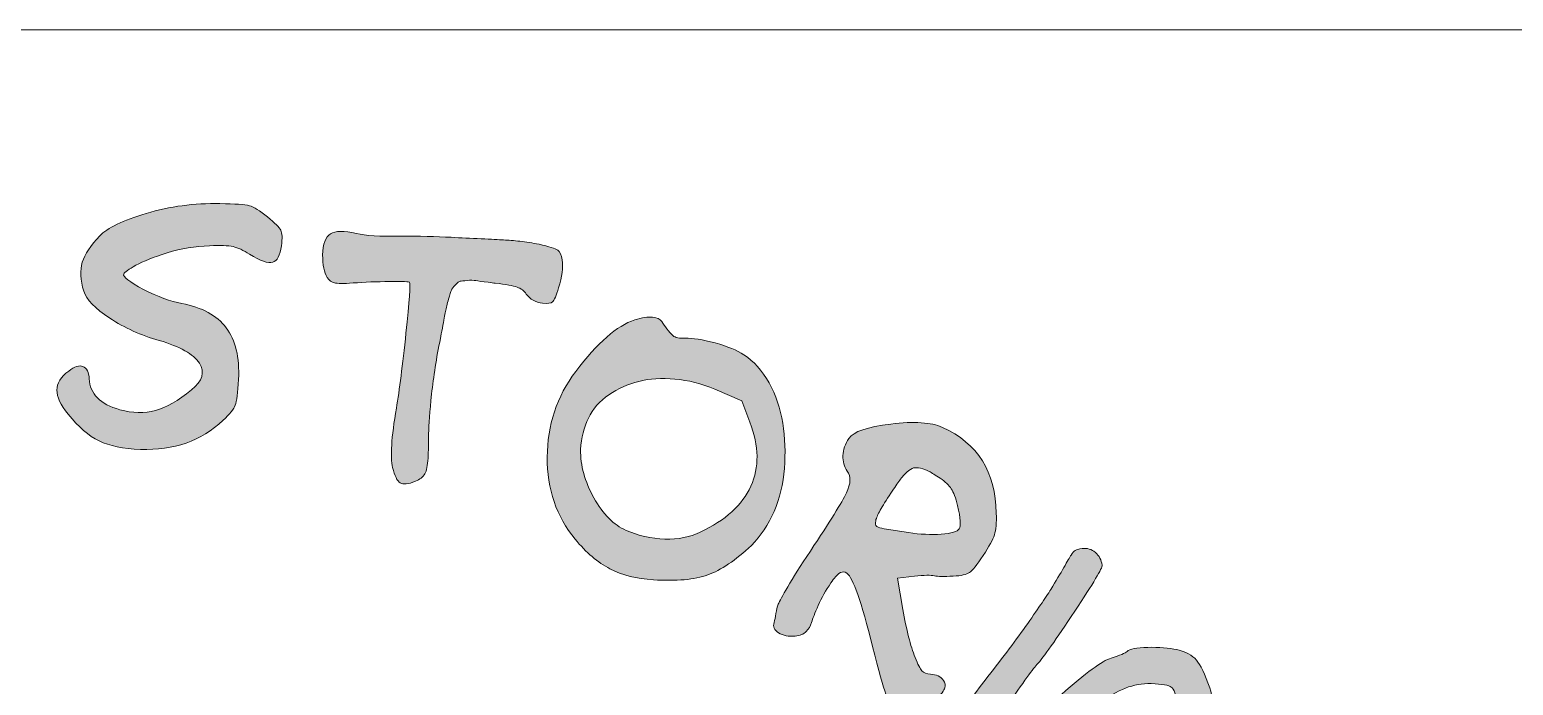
# Model space of a CAD drawing. Header units: inches. Extents: x -377 to 507, y -117 to 625.
# Drawn here: x -304.46 to -281.95, y 579.53 to 589.48 of the extents above; entities that cross this region are included whole.
import ezdxf

# ---------------------------------------------------------------- set-up
doc = ezdxf.new("R2010")
doc.units = ezdxf.units.IN
doc.header["$MEASUREMENT"] = 0
doc.layers.add('CUT', color=7, linetype='Continuous')
doc.layers.add('ENGRAVE', color=7, linetype='Continuous')

# ---------------------------------------------------------------- blocks, each defined once
blk = doc.blocks.new('block 229')
at = {"layer": 'CUT', "color": 7, "lineweight": 9}
blk.add_open_spline([(-140.151, 589.475), (-140.151, 589.475), (-320.737, 589.475), (-320.737, 589.475), (-320.737, 589.475), (-325.512, 587.246), (-332.459, 580.697)], degree=3, knots=[0, 0, 0, 0, 1, 1, 1, 2, 2, 2, 2], dxfattribs=at)
blk = doc.blocks.new('block 228')
at = {"layer": 'CUT'}
blk.add_blockref('block 229', (0, 0), dxfattribs=at)
blk = doc.blocks.new('block 227')
at = {"layer": 'CUT'}
blk.add_blockref('block 228', (0, 0), dxfattribs=at)
blk = doc.blocks.new('block 264')
at = {"layer": 'ENGRAVE'}
h = blk.add_hatch(color=7, dxfattribs=at)
h.dxf.hatch_style = 2
edge = h.paths.add_edge_path()
edge.add_spline(control_points=[(-303.396, 586.347), (-303.28, 586.468), (-303.044, 586.582), (-302.689, 586.689), (-302.334, 586.795), (-301.961, 586.845), (-301.572, 586.837), (-301.343, 586.834), (-301.194, 586.823), (-301.125, 586.805), (-301.056, 586.786), (-300.965, 586.73), (-300.851, 586.635), (-300.737, 586.544), (-300.67, 586.477), (-300.649, 586.434), (-300.628, 586.39), (-300.624, 586.311), (-300.639, 586.198), (-300.659, 586.051), (-300.703, 585.967), (-300.772, 585.947), (-300.841, 585.927), (-300.958, 585.968), (-301.122, 586.07), (-301.216, 586.13), (-301.3, 586.168), (-301.373, 586.185), (-301.447, 586.201), (-301.566, 586.205), (-301.732, 586.197), (-301.949, 586.191), (-302.161, 586.156), (-302.37, 586.09), (-302.579, 586.025), (-302.738, 585.962), (-302.847, 585.902), (-302.957, 585.841), (-303.018, 585.797), (-303.032, 585.768), (-303.047, 585.727), (-302.946, 585.649), (-302.73, 585.536), (-302.513, 585.423), (-302.32, 585.352), (-302.152, 585.322), (-301.842, 585.264), (-301.616, 585.141), (-301.476, 584.953), (-301.335, 584.766), (-301.273, 584.505), (-301.29, 584.171), (-301.301, 583.968), (-301.317, 583.838), (-301.339, 583.78), (-301.361, 583.721), (-301.423, 583.644), (-301.526, 583.547), (-301.856, 583.238), (-302.272, 583.092), (-302.776, 583.11), (-303.038, 583.119), (-303.248, 583.162), (-303.405, 583.238), (-303.562, 583.314), (-303.718, 583.449), (-303.873, 583.643), (-303.989, 583.785), (-304.047, 583.907), (-304.045, 584.009), (-304.045, 584.11), (-303.984, 584.206), (-303.865, 584.298), (-303.777, 584.366), (-303.705, 584.388), (-303.649, 584.366), (-303.592, 584.344), (-303.561, 584.282), (-303.553, 584.18), (-303.544, 583.951), (-303.389, 583.794), (-303.088, 583.711), (-302.896, 583.659), (-302.717, 583.655), (-302.551, 583.699), (-302.386, 583.743), (-302.203, 583.847), (-302.004, 584.011), (-301.836, 584.146), (-301.796, 584.282), (-301.884, 584.418), (-301.973, 584.554), (-302.176, 584.668), (-302.493, 584.761), (-302.769, 584.839), (-303.019, 584.952), (-303.242, 585.099), (-303.465, 585.246), (-303.597, 585.382), (-303.637, 585.507), (-303.688, 585.679), (-303.695, 585.826), (-303.659, 585.947), (-303.623, 586.068), (-303.536, 586.201), (-303.396, 586.347)], knot_values=[0, 0, 0, 0, 1, 1, 1, 2, 2, 2, 3, 3, 3, 4, 4, 4, 5, 5, 5, 6, 6, 6, 7, 7, 7, 8, 8, 8, 9, 9, 9, 10, 10, 10, 11, 11, 11, 12, 12, 12, 13, 13, 13, 14, 14, 14, 15, 15, 15, 16, 16, 16, 17, 17, 17, 18, 18, 18, 19, 19, 19, 20, 20, 20, 21, 21, 21, 22, 22, 22, 23, 23, 23, 24, 24, 24, 25, 25, 25, 26, 26, 26, 27, 27, 27, 28, 28, 28, 29, 29, 29, 30, 30, 30, 31, 31, 31, 32, 32, 32, 33, 33, 33, 34, 34, 34, 35, 35, 35, 35], degree=3, periodic=1)
h = blk.add_hatch(color=7, dxfattribs=at)
h.dxf.hatch_style = 2
edge = h.paths.add_edge_path()
edge.add_spline(control_points=[(-298.063, 586.326), (-297.917, 586.318), (-297.767, 586.311), (-297.612, 586.303), (-297.457, 586.296), (-297.343, 586.29), (-297.27, 586.286), (-297.198, 586.282), (-297.114, 586.275), (-297.021, 586.265), (-296.928, 586.254), (-296.832, 586.239), (-296.732, 586.22), (-296.579, 586.185), (-296.485, 586.156), (-296.449, 586.132), (-296.413, 586.109), (-296.391, 586.059), (-296.382, 585.983), (-296.365, 585.871), (-296.382, 585.729), (-296.435, 585.559), (-296.471, 585.441), (-296.501, 585.371), (-296.526, 585.348), (-296.55, 585.326), (-296.601, 585.319), (-296.677, 585.328), (-296.787, 585.34), (-296.87, 585.386), (-296.926, 585.464), (-296.958, 585.515), (-297.004, 585.55), (-297.064, 585.57), (-297.125, 585.591), (-297.235, 585.611), (-297.396, 585.631), (-297.421, 585.632), (-297.457, 585.636), (-297.504, 585.643), (-297.592, 585.654), (-297.654, 585.663), (-297.69, 585.669), (-297.725, 585.675), (-297.77, 585.676), (-297.823, 585.671), (-297.876, 585.666), (-297.911, 585.662), (-297.927, 585.659), (-297.943, 585.656), (-297.968, 585.638), (-298.001, 585.604), (-298.035, 585.571), (-298.055, 585.544), (-298.062, 585.524), (-298.069, 585.504), (-298.083, 585.458), (-298.104, 585.387), (-298.125, 585.316), (-298.14, 585.254), (-298.15, 585.202), (-298.16, 585.15), (-298.176, 585.066), (-298.198, 584.949), (-298.213, 584.883), (-298.223, 584.831), (-298.228, 584.793), (-298.288, 584.494), (-298.333, 584.212), (-298.361, 583.947), (-298.39, 583.683), (-298.405, 583.482), (-298.406, 583.345), (-298.407, 583.208), (-298.41, 583.085), (-298.416, 582.976), (-298.422, 582.866), (-298.438, 582.788), (-298.464, 582.739), (-298.491, 582.691), (-298.537, 582.653), (-298.605, 582.625), (-298.715, 582.581), (-298.792, 582.573), (-298.838, 582.601), (-298.884, 582.629), (-298.922, 582.707), (-298.953, 582.836), (-298.991, 582.992), (-298.972, 583.292), (-298.895, 583.735), (-298.85, 584.007), (-298.802, 584.387), (-298.75, 584.874), (-298.698, 585.362), (-298.68, 585.619), (-298.696, 585.644), (-298.698, 585.653), (-298.798, 585.657), (-298.997, 585.655), (-299.195, 585.653), (-299.38, 585.646), (-299.552, 585.633), (-299.698, 585.623), (-299.792, 585.624), (-299.836, 585.634), (-299.879, 585.644), (-299.915, 585.672), (-299.943, 585.717), (-299.991, 585.794), (-300.015, 585.907), (-300.014, 586.059), (-300.011, 586.224), (-299.971, 586.33), (-299.895, 586.378), (-299.819, 586.425), (-299.688, 586.427), (-299.503, 586.384), (-299.362, 586.352), (-299.144, 586.338), (-298.848, 586.341), (-298.552, 586.344), (-298.29, 586.339), (-298.063, 586.326)], knot_values=[0, 0, 0, 0, 1, 1, 1, 2, 2, 2, 3, 3, 3, 4, 4, 4, 5, 5, 5, 6, 6, 6, 7, 7, 7, 8, 8, 8, 9, 9, 9, 10, 10, 10, 11, 11, 11, 12, 12, 12, 13, 13, 13, 14, 14, 14, 15, 15, 15, 16, 16, 16, 17, 17, 17, 18, 18, 18, 19, 19, 19, 20, 20, 20, 21, 21, 21, 22, 22, 22, 23, 23, 23, 24, 24, 24, 25, 25, 25, 26, 26, 26, 27, 27, 27, 28, 28, 28, 29, 29, 29, 30, 30, 30, 31, 31, 31, 32, 32, 32, 33, 33, 33, 34, 34, 34, 35, 35, 35, 36, 36, 36, 37, 37, 37, 38, 38, 38, 39, 39, 39, 40, 40, 40, 41, 41, 41, 41], degree=3, periodic=1)
h = blk.add_hatch(color=7, dxfattribs=at)
h.dxf.hatch_style = 2
edge = h.paths.add_edge_path()
edge.add_spline(control_points=[(-294.515, 584.794), (-294.402, 584.8), (-294.25, 584.777), (-294.061, 584.724), (-293.871, 584.671), (-293.727, 584.612), (-293.626, 584.545), (-293.475, 584.447), (-293.348, 584.304), (-293.244, 584.119), (-293.141, 583.932), (-293.071, 583.729), (-293.036, 583.508), (-293.001, 583.287), (-292.992, 583.058), (-293.01, 582.821), (-293.028, 582.584), (-293.08, 582.367), (-293.166, 582.169), (-293.253, 581.971), (-293.367, 581.799), (-293.509, 581.653), (-293.751, 581.426), (-293.972, 581.277), (-294.172, 581.205), (-294.373, 581.133), (-294.647, 581.108), (-294.998, 581.132), (-295.25, 581.145), (-295.47, 581.2), (-295.656, 581.298), (-295.842, 581.395), (-296.018, 581.545), (-296.184, 581.747), (-296.468, 582.091), (-296.609, 582.507), (-296.608, 582.991), (-296.606, 583.475), (-296.463, 583.909), (-296.175, 584.292), (-295.847, 584.726), (-295.549, 584.986), (-295.281, 585.073), (-295.169, 585.107), (-295.078, 585.12), (-295.01, 585.114), (-294.941, 585.107), (-294.895, 585.086), (-294.871, 585.05), (-294.848, 585.014), (-294.821, 584.976), (-294.793, 584.936), (-294.764, 584.896), (-294.733, 584.861), (-294.699, 584.833), (-294.666, 584.804), (-294.604, 584.791), (-294.515, 584.794)], knot_values=[0, 0, 0, 0, 1, 1, 1, 2, 2, 2, 3, 3, 3, 4, 4, 4, 5, 5, 5, 6, 6, 6, 7, 7, 7, 8, 8, 8, 9, 9, 9, 10, 10, 10, 11, 11, 11, 12, 12, 12, 13, 13, 13, 14, 14, 14, 15, 15, 15, 16, 16, 16, 17, 17, 17, 18, 18, 18, 19, 19, 19, 19], degree=3, periodic=1)
edge = h.paths.add_edge_path()
edge.add_spline(control_points=[(-293.533, 583.52), (-293.533, 583.52), (-293.655, 583.844), (-293.655, 583.844), (-293.655, 583.844), (-294.068, 584.024), (-294.068, 584.024), (-294.268, 584.107), (-294.469, 584.157), (-294.671, 584.176), (-294.872, 584.195), (-295.056, 584.183), (-295.219, 584.141), (-295.383, 584.1), (-295.534, 584.032), (-295.672, 583.937), (-295.81, 583.843), (-295.913, 583.725), (-295.982, 583.584), (-296.05, 583.443), (-296.09, 583.285), (-296.102, 583.11), (-296.106, 582.867), (-296.039, 582.622), (-295.9, 582.374), (-295.761, 582.127), (-295.598, 581.962), (-295.412, 581.881), (-295.226, 581.799), (-295.03, 581.756), (-294.825, 581.749), (-294.62, 581.743), (-294.441, 581.778), (-294.287, 581.854), (-293.904, 582.033), (-293.648, 582.266), (-293.519, 582.551), (-293.39, 582.837), (-293.395, 583.159), (-293.533, 583.52)], knot_values=[0, 0, 0, 0, 1, 1, 1, 2, 2, 2, 3, 3, 3, 4, 4, 4, 5, 5, 5, 6, 6, 6, 7, 7, 7, 8, 8, 8, 9, 9, 9, 10, 10, 10, 11, 11, 11, 12, 12, 12, 13, 13, 13, 13], degree=3, periodic=1)
h = blk.add_hatch(color=7, dxfattribs=at)
h.dxf.hatch_style = 2
edge = h.paths.add_edge_path()
edge.add_spline(control_points=[(-290.614, 583.443), (-290.078, 583.202), (-289.805, 582.767), (-289.797, 582.141), (-289.792, 581.995), (-289.802, 581.885), (-289.825, 581.812), (-289.849, 581.739), (-289.905, 581.635), (-289.995, 581.501), (-290.091, 581.357), (-290.161, 581.27), (-290.204, 581.24), (-290.247, 581.21), (-290.329, 581.193), (-290.449, 581.187), (-290.588, 581.178), (-290.684, 581.179), (-290.736, 581.192), (-290.789, 581.204), (-290.89, 581.202), (-291.039, 581.184), (-291.039, 581.184), (-291.295, 581.156), (-291.295, 581.156), (-291.295, 581.156), (-291.214, 580.682), (-291.214, 580.682), (-291.159, 580.37), (-291.097, 580.127), (-291.029, 579.955), (-290.987, 579.85), (-290.952, 579.782), (-290.924, 579.751), (-290.897, 579.72), (-290.854, 579.703), (-290.795, 579.699), (-290.706, 579.695), (-290.64, 579.664), (-290.598, 579.605), (-290.572, 579.568), (-290.565, 579.53), (-290.578, 579.493), (-290.59, 579.455), (-290.632, 579.394), (-290.704, 579.31), (-290.813, 579.184), (-290.898, 579.115), (-290.958, 579.101), (-291.018, 579.088), (-291.115, 579.114), (-291.25, 579.178), (-291.355, 579.228), (-291.424, 579.29), (-291.458, 579.364), (-291.493, 579.438), (-291.553, 579.646), (-291.64, 579.989), (-291.816, 580.708), (-291.951, 581.116), (-292.043, 581.214), (-292.101, 581.273), (-292.165, 581.259), (-292.237, 581.175), (-292.257, 581.153), (-292.28, 581.122), (-292.306, 581.084), (-292.381, 580.971), (-292.445, 580.857), (-292.497, 580.741), (-292.549, 580.626), (-292.582, 580.54), (-292.599, 580.485), (-292.616, 580.43), (-292.643, 580.383), (-292.681, 580.345), (-292.719, 580.307), (-292.774, 580.284), (-292.846, 580.276), (-292.948, 580.268), (-293.032, 580.285), (-293.099, 580.327), (-293.165, 580.368), (-293.187, 580.42), (-293.166, 580.482), (-293.156, 580.521), (-293.146, 580.567), (-293.139, 580.621), (-293.131, 580.674), (-293.119, 580.721), (-293.103, 580.761), (-293.086, 580.801), (-293.038, 580.888), (-292.96, 581.025), (-292.882, 581.161), (-292.768, 581.341), (-292.617, 581.567), (-292.318, 582.014), (-292.136, 582.307), (-292.069, 582.449), (-292.002, 582.591), (-291.999, 582.701), (-292.057, 582.781), (-292.104, 582.848), (-292.126, 582.926), (-292.122, 583.015), (-292.118, 583.105), (-292.088, 583.191), (-292.032, 583.276), (-291.964, 583.378), (-291.752, 583.451), (-291.397, 583.494), (-291.043, 583.536), (-290.782, 583.52), (-290.614, 583.443)], knot_values=[0, 0, 0, 0, 1, 1, 1, 2, 2, 2, 3, 3, 3, 4, 4, 4, 5, 5, 5, 6, 6, 6, 7, 7, 7, 8, 8, 8, 9, 9, 9, 10, 10, 10, 11, 11, 11, 12, 12, 12, 13, 13, 13, 14, 14, 14, 15, 15, 15, 16, 16, 16, 17, 17, 17, 18, 18, 18, 19, 19, 19, 20, 20, 20, 21, 21, 21, 22, 22, 22, 23, 23, 23, 24, 24, 24, 25, 25, 25, 26, 26, 26, 27, 27, 27, 28, 28, 28, 29, 29, 29, 30, 30, 30, 31, 31, 31, 32, 32, 32, 33, 33, 33, 34, 34, 34, 35, 35, 35, 36, 36, 36, 37, 37, 37, 38, 38, 38, 38], degree=3, periodic=1)
edge = h.paths.add_edge_path()
edge.add_spline(control_points=[(-290.383, 582.258), (-290.412, 582.374), (-290.444, 582.459), (-290.479, 582.513), (-290.515, 582.567), (-290.571, 582.62), (-290.648, 582.672), (-290.719, 582.719), (-290.775, 582.754), (-290.815, 582.776), (-290.857, 582.798), (-290.899, 582.814), (-290.944, 582.824), (-290.989, 582.833), (-291.025, 582.834), (-291.052, 582.827), (-291.08, 582.82), (-291.113, 582.799), (-291.152, 582.764), (-291.191, 582.729), (-291.227, 582.688), (-291.26, 582.642), (-291.294, 582.595), (-291.339, 582.53), (-291.395, 582.446), (-291.468, 582.336), (-291.522, 582.25), (-291.557, 582.187), (-291.592, 582.124), (-291.615, 582.07), (-291.626, 582.027), (-291.637, 581.983), (-291.631, 581.955), (-291.607, 581.941), (-291.582, 581.928), (-291.546, 581.915), (-291.498, 581.903), (-291.498, 581.903), (-291.13, 581.848), (-291.13, 581.848), (-290.951, 581.82), (-290.784, 581.812), (-290.631, 581.824), (-290.478, 581.836), (-290.387, 581.863), (-290.359, 581.905), (-290.331, 581.947), (-290.339, 582.065), (-290.383, 582.258)], knot_values=[0, 0, 0, 0, 1, 1, 1, 2, 2, 2, 3, 3, 3, 4, 4, 4, 5, 5, 5, 6, 6, 6, 7, 7, 7, 8, 8, 8, 9, 9, 9, 10, 10, 10, 11, 11, 11, 12, 12, 12, 13, 13, 13, 14, 14, 14, 15, 15, 15, 16, 16, 16, 16], degree=3, periodic=1)
h = blk.add_hatch(color=7, dxfattribs=at)
h.dxf.hatch_style = 2
edge = h.paths.add_edge_path()
edge.add_spline(control_points=[(-288.494, 581.605), (-288.419, 581.615), (-288.353, 581.595), (-288.294, 581.546), (-288.236, 581.497), (-288.202, 581.433), (-288.191, 581.352), (-288.185, 581.314), (-288.324, 581.081), (-288.607, 580.653), (-288.891, 580.225), (-289.081, 579.956), (-289.18, 579.845), (-289.251, 579.766), (-289.424, 579.527), (-289.698, 579.127), (-289.878, 578.864), (-290, 578.697), (-290.063, 578.626), (-290.126, 578.554), (-290.194, 578.507), (-290.267, 578.485), (-290.361, 578.459), (-290.423, 578.453), (-290.452, 578.467), (-290.482, 578.481), (-290.506, 578.529), (-290.526, 578.612), (-290.56, 578.756), (-290.373, 579.088), (-289.966, 579.608), (-289.734, 579.905), (-289.529, 580.177), (-289.353, 580.424), (-289.177, 580.671), (-289.049, 580.858), (-288.97, 580.986), (-288.892, 581.113), (-288.825, 581.223), (-288.772, 581.317), (-288.719, 581.41), (-288.682, 581.473), (-288.663, 581.507), (-288.643, 581.54), (-288.623, 581.563), (-288.601, 581.575), (-288.58, 581.588), (-288.544, 581.597), (-288.494, 581.605)], knot_values=[0, 0, 0, 0, 1, 1, 1, 2, 2, 2, 3, 3, 3, 4, 4, 4, 5, 5, 5, 6, 6, 6, 7, 7, 7, 8, 8, 8, 9, 9, 9, 10, 10, 10, 11, 11, 11, 12, 12, 12, 13, 13, 13, 14, 14, 14, 15, 15, 15, 16, 16, 16, 16], degree=3, periodic=1)
h = blk.add_hatch(color=7, dxfattribs=at)
h.dxf.hatch_style = 2
edge = h.paths.add_edge_path()
edge.add_spline(control_points=[(-287.057, 580.072), (-286.923, 580.039), (-286.824, 579.986), (-286.761, 579.914), (-286.699, 579.842), (-286.632, 579.701), (-286.56, 579.492), (-286.516, 579.351), (-286.495, 579.225), (-286.498, 579.115), (-286.501, 579.004), (-286.543, 578.865), (-286.624, 578.697), (-286.706, 578.53), (-286.819, 578.346), (-286.964, 578.148), (-287.11, 577.949), (-287.322, 577.678), (-287.601, 577.333), (-287.601, 577.333), (-288.298, 576.486), (-288.298, 576.486), (-288.347, 576.427), (-288.39, 576.389), (-288.429, 576.374), (-288.468, 576.359), (-288.52, 576.358), (-288.586, 576.37), (-288.649, 576.385), (-288.691, 576.402), (-288.714, 576.422), (-288.736, 576.442), (-288.75, 576.475), (-288.756, 576.523), (-288.765, 576.622), (-288.735, 576.729), (-288.666, 576.846), (-288.597, 576.963), (-288.465, 577.13), (-288.27, 577.348), (-288.021, 577.62), (-287.897, 577.778), (-287.897, 577.819), (-287.897, 577.843), (-287.949, 577.893), (-288.053, 577.968), (-288.158, 578.042), (-288.284, 578.131), (-288.43, 578.233), (-288.577, 578.335), (-288.683, 578.419), (-288.748, 578.485), (-288.853, 578.59), (-288.926, 578.631), (-288.968, 578.607), (-288.992, 578.595), (-289.162, 578.464), (-289.479, 578.215), (-289.795, 577.965), (-289.989, 577.832), (-290.061, 577.814), (-290.139, 577.79), (-290.202, 577.804), (-290.251, 577.857), (-290.301, 577.909), (-290.324, 577.985), (-290.321, 578.084), (-290.318, 578.14), (-290.305, 578.188), (-290.282, 578.225), (-290.26, 578.262), (-290.212, 578.309), (-290.138, 578.364), (-290.065, 578.419), (-289.98, 578.479), (-289.882, 578.543), (-289.785, 578.607), (-289.638, 578.716), (-289.442, 578.87), (-289.245, 579.024), (-289.035, 579.198), (-288.81, 579.392), (-288.441, 579.718), (-288.189, 579.902), (-288.055, 579.943), (-287.92, 579.985), (-287.839, 580.019), (-287.812, 580.046), (-287.776, 580.082), (-287.672, 580.102), (-287.5, 580.106), (-287.328, 580.111), (-287.18, 580.099), (-287.057, 580.072)], knot_values=[0, 0, 0, 0, 1, 1, 1, 2, 2, 2, 3, 3, 3, 4, 4, 4, 5, 5, 5, 6, 6, 6, 7, 7, 7, 8, 8, 8, 9, 9, 9, 10, 10, 10, 11, 11, 11, 12, 12, 12, 13, 13, 13, 14, 14, 14, 15, 15, 15, 16, 16, 16, 17, 17, 17, 18, 18, 18, 19, 19, 19, 20, 20, 20, 21, 21, 21, 22, 22, 22, 23, 23, 23, 24, 24, 24, 25, 25, 25, 26, 26, 26, 27, 27, 27, 28, 28, 28, 29, 29, 29, 30, 30, 30, 31, 31, 31, 31], degree=3, periodic=1)
edge = h.paths.add_edge_path()
edge.add_spline(control_points=[(-287.032, 579.237), (-287.068, 579.386), (-287.104, 579.475), (-287.142, 579.504), (-287.179, 579.532), (-287.281, 579.55), (-287.449, 579.556), (-287.584, 579.559), (-287.713, 579.537), (-287.835, 579.489), (-287.958, 579.442), (-288.113, 579.349), (-288.298, 579.212), (-288.4, 579.14), (-288.435, 579.073), (-288.402, 579.01), (-288.366, 578.944), (-288.212, 578.808), (-287.94, 578.601), (-287.94, 578.601), (-287.496, 578.263), (-287.496, 578.263), (-287.496, 578.263), (-287.303, 578.483), (-287.303, 578.483), (-287.168, 578.635), (-287.081, 578.767), (-287.042, 578.878), (-287.002, 578.988), (-286.999, 579.108), (-287.032, 579.237)], knot_values=[0, 0, 0, 0, 1, 1, 1, 2, 2, 2, 3, 3, 3, 4, 4, 4, 5, 5, 5, 6, 6, 6, 7, 7, 7, 8, 8, 8, 9, 9, 9, 10, 10, 10, 10], degree=3, periodic=1)
at = {"layer": 'ENGRAVE', "lineweight": 0}
for points, knots in [([(-303.396, 586.347), (-303.28, 586.468), (-303.044, 586.582), (-302.689, 586.689), (-302.334, 586.795), (-301.961, 586.845), (-301.572, 586.837), (-301.343, 586.834), (-301.194, 586.823), (-301.125, 586.805), (-301.056, 586.786), (-300.965, 586.73), (-300.851, 586.635), (-300.737, 586.544), (-300.67, 586.477), (-300.649, 586.434), (-300.628, 586.39), (-300.624, 586.311), (-300.639, 586.198), (-300.659, 586.051), (-300.703, 585.967), (-300.772, 585.947), (-300.841, 585.927), (-300.958, 585.968), (-301.122, 586.07), (-301.216, 586.13), (-301.3, 586.168), (-301.373, 586.185), (-301.447, 586.201), (-301.566, 586.205), (-301.732, 586.197), (-301.949, 586.191), (-302.161, 586.156), (-302.37, 586.09), (-302.579, 586.025), (-302.738, 585.962), (-302.847, 585.902), (-302.957, 585.841), (-303.018, 585.797), (-303.032, 585.768), (-303.047, 585.727), (-302.946, 585.649), (-302.73, 585.536), (-302.513, 585.423), (-302.32, 585.352), (-302.152, 585.322), (-301.842, 585.264), (-301.616, 585.141), (-301.476, 584.953), (-301.335, 584.766), (-301.273, 584.505), (-301.29, 584.171), (-301.301, 583.968), (-301.317, 583.838), (-301.339, 583.78), (-301.361, 583.721), (-301.423, 583.644), (-301.526, 583.547), (-301.856, 583.238), (-302.272, 583.092), (-302.776, 583.11), (-303.038, 583.119), (-303.248, 583.162), (-303.405, 583.238), (-303.562, 583.314), (-303.718, 583.449), (-303.873, 583.643), (-303.989, 583.785), (-304.047, 583.907), (-304.045, 584.009), (-304.045, 584.11), (-303.984, 584.206), (-303.865, 584.298), (-303.777, 584.366), (-303.705, 584.388), (-303.649, 584.366), (-303.592, 584.344), (-303.561, 584.282), (-303.553, 584.18), (-303.544, 583.951), (-303.389, 583.794), (-303.088, 583.711), (-302.896, 583.659), (-302.717, 583.655), (-302.551, 583.699), (-302.386, 583.743), (-302.203, 583.847), (-302.004, 584.011), (-301.836, 584.146), (-301.796, 584.282), (-301.884, 584.418), (-301.973, 584.554), (-302.176, 584.668), (-302.493, 584.761), (-302.769, 584.839), (-303.019, 584.952), (-303.242, 585.099), (-303.465, 585.246), (-303.597, 585.382), (-303.637, 585.507), (-303.688, 585.679), (-303.695, 585.826), (-303.659, 585.947), (-303.623, 586.068), (-303.536, 586.201), (-303.396, 586.347)], [0, 0, 0, 0, 1, 1, 1, 2, 2, 2, 3, 3, 3, 4, 4, 4, 5, 5, 5, 6, 6, 6, 7, 7, 7, 8, 8, 8, 9, 9, 9, 10, 10, 10, 11, 11, 11, 12, 12, 12, 13, 13, 13, 14, 14, 14, 15, 15, 15, 16, 16, 16, 17, 17, 17, 18, 18, 18, 19, 19, 19, 20, 20, 20, 21, 21, 21, 22, 22, 22, 23, 23, 23, 24, 24, 24, 25, 25, 25, 26, 26, 26, 27, 27, 27, 28, 28, 28, 29, 29, 29, 30, 30, 30, 31, 31, 31, 32, 32, 32, 33, 33, 33, 34, 34, 34, 35, 35, 35, 35]), ([(-298.063, 586.326), (-297.917, 586.318), (-297.767, 586.311), (-297.612, 586.303), (-297.457, 586.296), (-297.343, 586.29), (-297.27, 586.286), (-297.198, 586.282), (-297.114, 586.275), (-297.021, 586.265), (-296.928, 586.254), (-296.832, 586.239), (-296.732, 586.22), (-296.579, 586.185), (-296.485, 586.156), (-296.449, 586.132), (-296.413, 586.109), (-296.391, 586.059), (-296.382, 585.983), (-296.365, 585.871), (-296.382, 585.729), (-296.435, 585.559), (-296.471, 585.441), (-296.501, 585.371), (-296.526, 585.348), (-296.55, 585.326), (-296.601, 585.319), (-296.677, 585.328), (-296.787, 585.34), (-296.87, 585.386), (-296.926, 585.464), (-296.958, 585.515), (-297.004, 585.55), (-297.064, 585.57), (-297.125, 585.591), (-297.235, 585.611), (-297.396, 585.631), (-297.421, 585.632), (-297.457, 585.636), (-297.504, 585.643), (-297.592, 585.654), (-297.654, 585.663), (-297.69, 585.669), (-297.725, 585.675), (-297.77, 585.676), (-297.823, 585.671), (-297.876, 585.666), (-297.911, 585.662), (-297.927, 585.659), (-297.943, 585.656), (-297.968, 585.638), (-298.001, 585.604), (-298.035, 585.571), (-298.055, 585.544), (-298.062, 585.524), (-298.069, 585.504), (-298.083, 585.458), (-298.104, 585.387), (-298.125, 585.316), (-298.14, 585.254), (-298.15, 585.202), (-298.16, 585.15), (-298.176, 585.066), (-298.198, 584.949), (-298.213, 584.883), (-298.223, 584.831), (-298.228, 584.793), (-298.288, 584.494), (-298.333, 584.212), (-298.361, 583.947), (-298.39, 583.683), (-298.405, 583.482), (-298.406, 583.345), (-298.407, 583.208), (-298.41, 583.085), (-298.416, 582.976), (-298.422, 582.866), (-298.438, 582.788), (-298.464, 582.739), (-298.491, 582.691), (-298.537, 582.653), (-298.605, 582.625), (-298.715, 582.581), (-298.792, 582.573), (-298.838, 582.601), (-298.884, 582.629), (-298.922, 582.707), (-298.953, 582.836), (-298.991, 582.992), (-298.972, 583.292), (-298.895, 583.735), (-298.85, 584.007), (-298.802, 584.387), (-298.75, 584.874), (-298.698, 585.362), (-298.68, 585.619), (-298.696, 585.644), (-298.698, 585.653), (-298.798, 585.657), (-298.997, 585.655), (-299.195, 585.653), (-299.38, 585.646), (-299.552, 585.633), (-299.698, 585.623), (-299.792, 585.624), (-299.836, 585.634), (-299.879, 585.644), (-299.915, 585.672), (-299.943, 585.717), (-299.991, 585.794), (-300.015, 585.907), (-300.014, 586.059), (-300.011, 586.224), (-299.971, 586.33), (-299.895, 586.378), (-299.819, 586.425), (-299.688, 586.427), (-299.503, 586.384), (-299.362, 586.352), (-299.144, 586.338), (-298.848, 586.341), (-298.552, 586.344), (-298.29, 586.339), (-298.063, 586.326)], [0, 0, 0, 0, 1, 1, 1, 2, 2, 2, 3, 3, 3, 4, 4, 4, 5, 5, 5, 6, 6, 6, 7, 7, 7, 8, 8, 8, 9, 9, 9, 10, 10, 10, 11, 11, 11, 12, 12, 12, 13, 13, 13, 14, 14, 14, 15, 15, 15, 16, 16, 16, 17, 17, 17, 18, 18, 18, 19, 19, 19, 20, 20, 20, 21, 21, 21, 22, 22, 22, 23, 23, 23, 24, 24, 24, 25, 25, 25, 26, 26, 26, 27, 27, 27, 28, 28, 28, 29, 29, 29, 30, 30, 30, 31, 31, 31, 32, 32, 32, 33, 33, 33, 34, 34, 34, 35, 35, 35, 36, 36, 36, 37, 37, 37, 38, 38, 38, 39, 39, 39, 40, 40, 40, 41, 41, 41, 41]), ([(-294.515, 584.794), (-294.402, 584.8), (-294.25, 584.777), (-294.061, 584.724), (-293.871, 584.671), (-293.727, 584.612), (-293.626, 584.545), (-293.475, 584.447), (-293.348, 584.304), (-293.244, 584.119), (-293.141, 583.932), (-293.071, 583.729), (-293.036, 583.508), (-293.001, 583.287), (-292.992, 583.058), (-293.01, 582.821), (-293.028, 582.584), (-293.08, 582.367), (-293.166, 582.169), (-293.253, 581.971), (-293.367, 581.799), (-293.509, 581.653), (-293.751, 581.426), (-293.972, 581.277), (-294.172, 581.205), (-294.373, 581.133), (-294.647, 581.108), (-294.998, 581.132), (-295.25, 581.145), (-295.47, 581.2), (-295.656, 581.298), (-295.842, 581.395), (-296.018, 581.545), (-296.184, 581.747), (-296.468, 582.091), (-296.609, 582.507), (-296.608, 582.991), (-296.606, 583.475), (-296.463, 583.909), (-296.175, 584.292), (-295.847, 584.726), (-295.549, 584.986), (-295.281, 585.073), (-295.169, 585.107), (-295.078, 585.12), (-295.01, 585.114), (-294.941, 585.107), (-294.895, 585.086), (-294.871, 585.05), (-294.848, 585.014), (-294.821, 584.976), (-294.793, 584.936), (-294.764, 584.896), (-294.733, 584.861), (-294.699, 584.833), (-294.666, 584.804), (-294.604, 584.791), (-294.515, 584.794)], [0, 0, 0, 0, 1, 1, 1, 2, 2, 2, 3, 3, 3, 4, 4, 4, 5, 5, 5, 6, 6, 6, 7, 7, 7, 8, 8, 8, 9, 9, 9, 10, 10, 10, 11, 11, 11, 12, 12, 12, 13, 13, 13, 14, 14, 14, 15, 15, 15, 16, 16, 16, 17, 17, 17, 18, 18, 18, 19, 19, 19, 19]), ([(-293.533, 583.52), (-293.533, 583.52), (-293.655, 583.844), (-293.655, 583.844), (-293.655, 583.844), (-294.068, 584.024), (-294.068, 584.024), (-294.268, 584.107), (-294.469, 584.157), (-294.671, 584.176), (-294.872, 584.195), (-295.056, 584.183), (-295.219, 584.141), (-295.383, 584.1), (-295.534, 584.032), (-295.672, 583.937), (-295.81, 583.843), (-295.913, 583.725), (-295.982, 583.584), (-296.05, 583.443), (-296.09, 583.285), (-296.102, 583.11), (-296.106, 582.867), (-296.039, 582.622), (-295.9, 582.374), (-295.761, 582.127), (-295.598, 581.962), (-295.412, 581.881), (-295.226, 581.799), (-295.03, 581.756), (-294.825, 581.749), (-294.62, 581.743), (-294.441, 581.778), (-294.287, 581.854), (-293.904, 582.033), (-293.648, 582.266), (-293.519, 582.551), (-293.39, 582.837), (-293.395, 583.159), (-293.533, 583.52)], [0, 0, 0, 0, 1, 1, 1, 2, 2, 2, 3, 3, 3, 4, 4, 4, 5, 5, 5, 6, 6, 6, 7, 7, 7, 8, 8, 8, 9, 9, 9, 10, 10, 10, 11, 11, 11, 12, 12, 12, 13, 13, 13, 13]), ([(-290.614, 583.443), (-290.078, 583.202), (-289.805, 582.767), (-289.797, 582.141), (-289.792, 581.995), (-289.802, 581.885), (-289.825, 581.812), (-289.849, 581.739), (-289.905, 581.635), (-289.995, 581.501), (-290.091, 581.357), (-290.161, 581.27), (-290.204, 581.24), (-290.247, 581.21), (-290.329, 581.193), (-290.449, 581.187), (-290.588, 581.178), (-290.684, 581.179), (-290.736, 581.192), (-290.789, 581.204), (-290.89, 581.202), (-291.039, 581.184), (-291.039, 581.184), (-291.295, 581.156), (-291.295, 581.156), (-291.295, 581.156), (-291.214, 580.682), (-291.214, 580.682), (-291.159, 580.37), (-291.097, 580.127), (-291.029, 579.955), (-290.987, 579.85), (-290.952, 579.782), (-290.924, 579.751), (-290.897, 579.72), (-290.854, 579.703), (-290.795, 579.699), (-290.706, 579.695), (-290.64, 579.664), (-290.598, 579.605), (-290.572, 579.568), (-290.565, 579.53), (-290.578, 579.493), (-290.59, 579.455), (-290.632, 579.394), (-290.704, 579.31), (-290.813, 579.184), (-290.898, 579.115), (-290.958, 579.101), (-291.018, 579.088), (-291.115, 579.114), (-291.25, 579.178), (-291.355, 579.228), (-291.424, 579.29), (-291.458, 579.364), (-291.493, 579.438), (-291.553, 579.646), (-291.64, 579.989), (-291.816, 580.708), (-291.951, 581.116), (-292.043, 581.214), (-292.101, 581.273), (-292.165, 581.259), (-292.237, 581.175), (-292.257, 581.153), (-292.28, 581.122), (-292.306, 581.084), (-292.381, 580.971), (-292.445, 580.857), (-292.497, 580.741), (-292.549, 580.626), (-292.582, 580.54), (-292.599, 580.485), (-292.616, 580.43), (-292.643, 580.383), (-292.681, 580.345), (-292.719, 580.307), (-292.774, 580.284), (-292.846, 580.276), (-292.948, 580.268), (-293.032, 580.285), (-293.099, 580.327), (-293.165, 580.368), (-293.187, 580.42), (-293.166, 580.482), (-293.156, 580.521), (-293.146, 580.567), (-293.139, 580.621), (-293.131, 580.674), (-293.119, 580.721), (-293.103, 580.761), (-293.086, 580.801), (-293.038, 580.888), (-292.96, 581.025), (-292.882, 581.161), (-292.768, 581.341), (-292.617, 581.567), (-292.318, 582.014), (-292.136, 582.307), (-292.069, 582.449), (-292.002, 582.591), (-291.999, 582.701), (-292.057, 582.781), (-292.104, 582.848), (-292.126, 582.926), (-292.122, 583.015), (-292.118, 583.105), (-292.088, 583.191), (-292.032, 583.276), (-291.964, 583.378), (-291.752, 583.451), (-291.397, 583.494), (-291.043, 583.536), (-290.782, 583.52), (-290.614, 583.443)], [0, 0, 0, 0, 1, 1, 1, 2, 2, 2, 3, 3, 3, 4, 4, 4, 5, 5, 5, 6, 6, 6, 7, 7, 7, 8, 8, 8, 9, 9, 9, 10, 10, 10, 11, 11, 11, 12, 12, 12, 13, 13, 13, 14, 14, 14, 15, 15, 15, 16, 16, 16, 17, 17, 17, 18, 18, 18, 19, 19, 19, 20, 20, 20, 21, 21, 21, 22, 22, 22, 23, 23, 23, 24, 24, 24, 25, 25, 25, 26, 26, 26, 27, 27, 27, 28, 28, 28, 29, 29, 29, 30, 30, 30, 31, 31, 31, 32, 32, 32, 33, 33, 33, 34, 34, 34, 35, 35, 35, 36, 36, 36, 37, 37, 37, 38, 38, 38, 38]), ([(-290.383, 582.258), (-290.412, 582.374), (-290.444, 582.459), (-290.479, 582.513), (-290.515, 582.567), (-290.571, 582.62), (-290.648, 582.672), (-290.719, 582.719), (-290.775, 582.754), (-290.815, 582.776), (-290.857, 582.798), (-290.899, 582.814), (-290.944, 582.824), (-290.989, 582.833), (-291.025, 582.834), (-291.052, 582.827), (-291.08, 582.82), (-291.113, 582.799), (-291.152, 582.764), (-291.191, 582.729), (-291.227, 582.688), (-291.26, 582.642), (-291.294, 582.595), (-291.339, 582.53), (-291.395, 582.446), (-291.468, 582.336), (-291.522, 582.25), (-291.557, 582.187), (-291.592, 582.124), (-291.615, 582.07), (-291.626, 582.027), (-291.637, 581.983), (-291.631, 581.955), (-291.607, 581.941), (-291.582, 581.928), (-291.546, 581.915), (-291.498, 581.903), (-291.498, 581.903), (-291.13, 581.848), (-291.13, 581.848), (-290.951, 581.82), (-290.784, 581.812), (-290.631, 581.824), (-290.478, 581.836), (-290.387, 581.863), (-290.359, 581.905), (-290.331, 581.947), (-290.339, 582.065), (-290.383, 582.258)], [0, 0, 0, 0, 1, 1, 1, 2, 2, 2, 3, 3, 3, 4, 4, 4, 5, 5, 5, 6, 6, 6, 7, 7, 7, 8, 8, 8, 9, 9, 9, 10, 10, 10, 11, 11, 11, 12, 12, 12, 13, 13, 13, 14, 14, 14, 15, 15, 15, 16, 16, 16, 16]), ([(-288.494, 581.605), (-288.419, 581.615), (-288.353, 581.595), (-288.294, 581.546), (-288.236, 581.497), (-288.202, 581.433), (-288.191, 581.352), (-288.185, 581.314), (-288.324, 581.081), (-288.607, 580.653), (-288.891, 580.225), (-289.081, 579.956), (-289.18, 579.845), (-289.251, 579.766), (-289.424, 579.527), (-289.698, 579.127), (-289.878, 578.864), (-290, 578.697), (-290.063, 578.626), (-290.126, 578.554), (-290.194, 578.507), (-290.267, 578.485), (-290.361, 578.459), (-290.423, 578.453), (-290.452, 578.467), (-290.482, 578.481), (-290.506, 578.529), (-290.526, 578.612), (-290.56, 578.756), (-290.373, 579.088), (-289.966, 579.608), (-289.734, 579.905), (-289.529, 580.177), (-289.353, 580.424), (-289.177, 580.671), (-289.049, 580.858), (-288.97, 580.986), (-288.892, 581.113), (-288.825, 581.223), (-288.772, 581.317), (-288.719, 581.41), (-288.682, 581.473), (-288.663, 581.507), (-288.643, 581.54), (-288.623, 581.563), (-288.601, 581.575), (-288.58, 581.588), (-288.544, 581.597), (-288.494, 581.605)], [0, 0, 0, 0, 1, 1, 1, 2, 2, 2, 3, 3, 3, 4, 4, 4, 5, 5, 5, 6, 6, 6, 7, 7, 7, 8, 8, 8, 9, 9, 9, 10, 10, 10, 11, 11, 11, 12, 12, 12, 13, 13, 13, 14, 14, 14, 15, 15, 15, 16, 16, 16, 16]), ([(-287.057, 580.072), (-286.923, 580.039), (-286.824, 579.986), (-286.761, 579.914), (-286.699, 579.842), (-286.632, 579.701), (-286.56, 579.492), (-286.516, 579.351), (-286.495, 579.225), (-286.498, 579.115), (-286.501, 579.004), (-286.543, 578.865), (-286.624, 578.697), (-286.706, 578.53), (-286.819, 578.346), (-286.964, 578.148), (-287.11, 577.949), (-287.322, 577.678), (-287.601, 577.333), (-287.601, 577.333), (-288.298, 576.486), (-288.298, 576.486), (-288.347, 576.427), (-288.39, 576.389), (-288.429, 576.374), (-288.468, 576.359), (-288.52, 576.358), (-288.586, 576.37), (-288.649, 576.385), (-288.691, 576.402), (-288.714, 576.422), (-288.736, 576.442), (-288.75, 576.475), (-288.756, 576.523), (-288.765, 576.622), (-288.735, 576.729), (-288.666, 576.846), (-288.597, 576.963), (-288.465, 577.13), (-288.27, 577.348), (-288.021, 577.62), (-287.897, 577.778), (-287.897, 577.819), (-287.897, 577.843), (-287.949, 577.893), (-288.053, 577.968), (-288.158, 578.042), (-288.284, 578.131), (-288.43, 578.233), (-288.577, 578.335), (-288.683, 578.419), (-288.748, 578.485), (-288.853, 578.59), (-288.926, 578.631), (-288.968, 578.607), (-288.992, 578.595), (-289.162, 578.464), (-289.479, 578.215), (-289.795, 577.965), (-289.989, 577.832), (-290.061, 577.814), (-290.139, 577.79), (-290.202, 577.804), (-290.251, 577.857), (-290.301, 577.909), (-290.324, 577.985), (-290.321, 578.084), (-290.318, 578.14), (-290.305, 578.188), (-290.282, 578.225), (-290.26, 578.262), (-290.212, 578.309), (-290.138, 578.364), (-290.065, 578.419), (-289.98, 578.479), (-289.882, 578.543), (-289.785, 578.607), (-289.638, 578.716), (-289.442, 578.87), (-289.245, 579.024), (-289.035, 579.198), (-288.81, 579.392), (-288.441, 579.718), (-288.189, 579.902), (-288.055, 579.943), (-287.92, 579.985), (-287.839, 580.019), (-287.812, 580.046), (-287.776, 580.082), (-287.672, 580.102), (-287.5, 580.106), (-287.328, 580.111), (-287.18, 580.099), (-287.057, 580.072)], [0, 0, 0, 0, 1, 1, 1, 2, 2, 2, 3, 3, 3, 4, 4, 4, 5, 5, 5, 6, 6, 6, 7, 7, 7, 8, 8, 8, 9, 9, 9, 10, 10, 10, 11, 11, 11, 12, 12, 12, 13, 13, 13, 14, 14, 14, 15, 15, 15, 16, 16, 16, 17, 17, 17, 18, 18, 18, 19, 19, 19, 20, 20, 20, 21, 21, 21, 22, 22, 22, 23, 23, 23, 24, 24, 24, 25, 25, 25, 26, 26, 26, 27, 27, 27, 28, 28, 28, 29, 29, 29, 30, 30, 30, 31, 31, 31, 31]), ([(-287.032, 579.237), (-287.068, 579.386), (-287.104, 579.475), (-287.142, 579.504), (-287.179, 579.532), (-287.281, 579.55), (-287.449, 579.556), (-287.584, 579.559), (-287.713, 579.537), (-287.835, 579.489), (-287.958, 579.442), (-288.113, 579.349), (-288.298, 579.212), (-288.4, 579.14), (-288.435, 579.073), (-288.402, 579.01), (-288.366, 578.944), (-288.212, 578.808), (-287.94, 578.601), (-287.94, 578.601), (-287.496, 578.263), (-287.496, 578.263), (-287.496, 578.263), (-287.303, 578.483), (-287.303, 578.483), (-287.168, 578.635), (-287.081, 578.767), (-287.042, 578.878), (-287.002, 578.988), (-286.999, 579.108), (-287.032, 579.237)], [0, 0, 0, 0, 1, 1, 1, 2, 2, 2, 3, 3, 3, 4, 4, 4, 5, 5, 5, 6, 6, 6, 7, 7, 7, 8, 8, 8, 9, 9, 9, 10, 10, 10, 10])]:
    blk.add_open_spline(points, degree=3, knots=knots, dxfattribs=at)

msp = doc.modelspace()

# ---------------------------------------------------------------- block references
at = {"layer": 'CUT'}
msp.add_blockref('block 227', (0, 0), dxfattribs=at)
at = {"layer": 'ENGRAVE'}
msp.add_blockref('block 264', (0, 0), dxfattribs=at)

doc.saveas('drawing.dxf')
